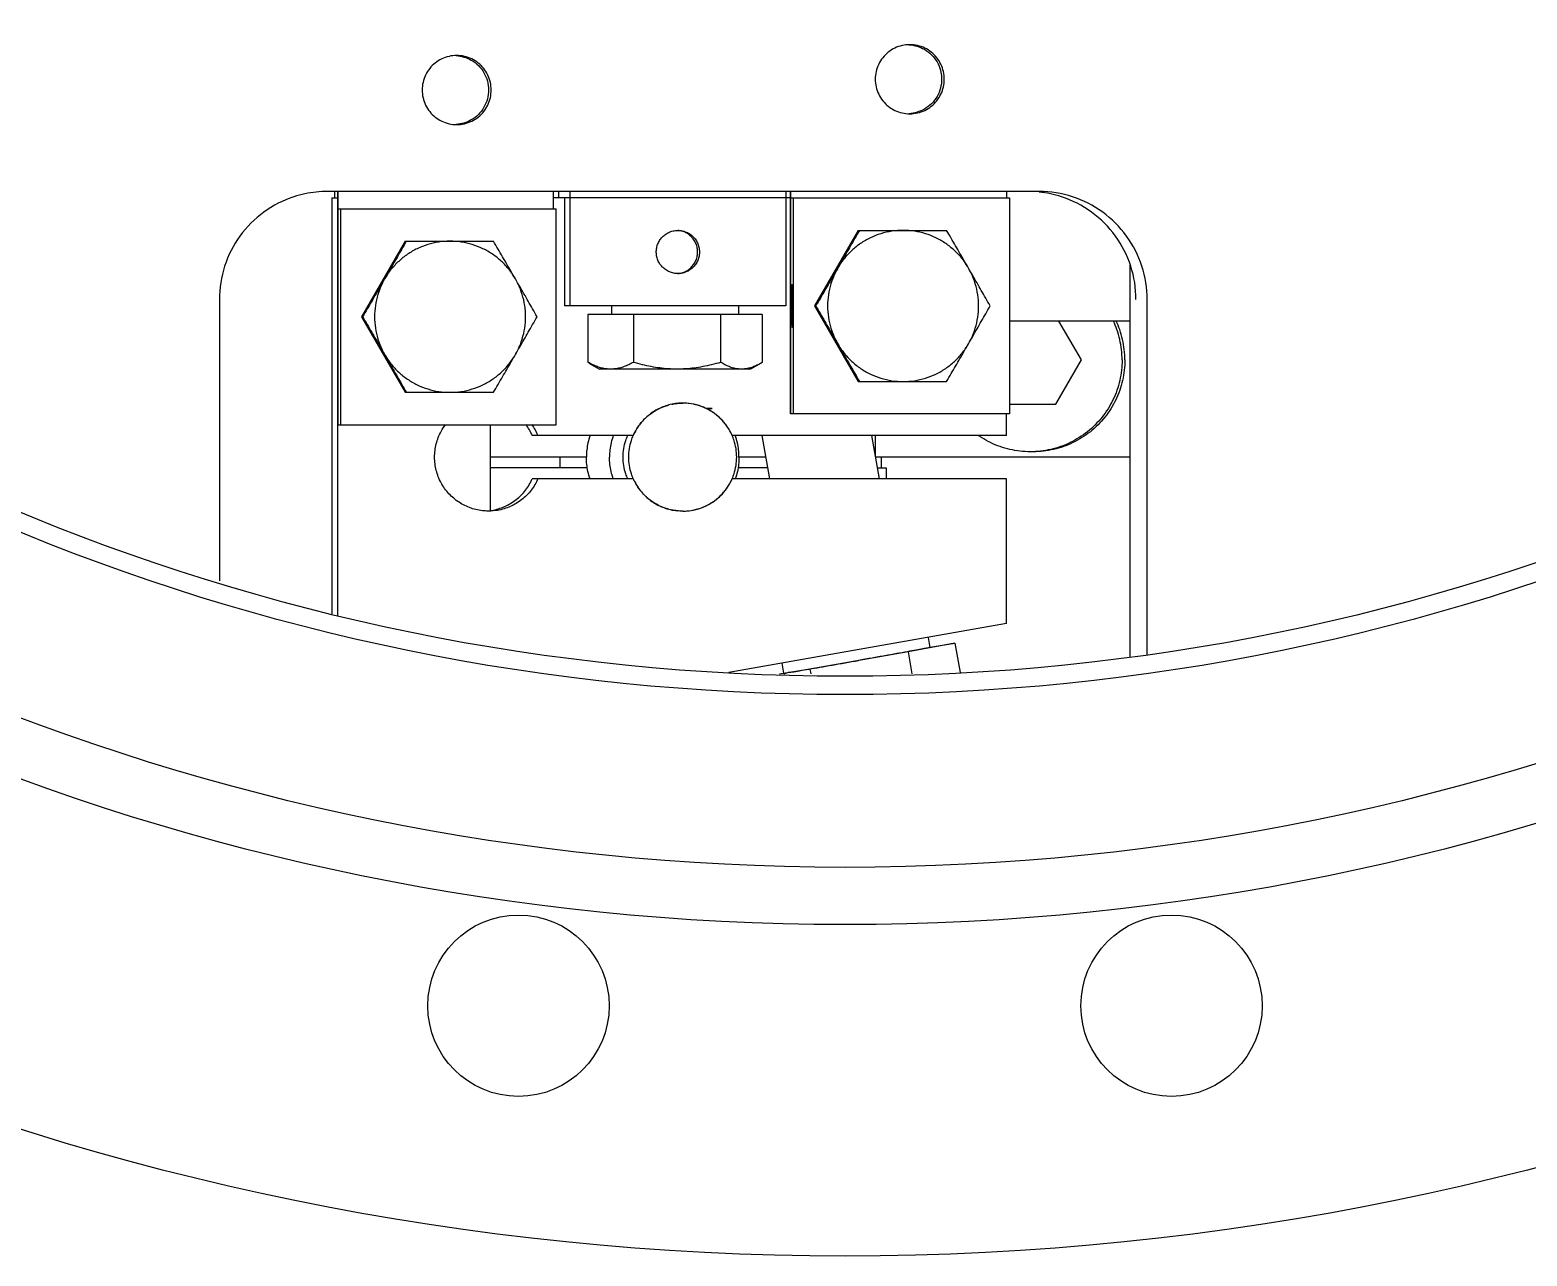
# Model space of a CAD drawing. Extents: x -50 to 48714, y -13211 to 6743.
# Drawn here: x 25973.2 to 26042.6, y -7934.1 to -7877.3 of the extents above; entities that cross this region are included whole.
import ezdxf

# ---------------------------------------------------------------- set-up
doc = ezdxf.new("R2010")
doc.units = 0
doc.header["$LTSCALE"] = 50
doc.layers.get('0').update_dxf_attribs({"linetype": 'CONTINUOUS'})

# ---------------------------------------------------------------- blocks, each defined once
blk = doc.blocks.new('SMAF_UE46_S')
for p, q in [((20, -117.7), (-12.989, -117.7)), ((-12.644, -118), (-12.644, -117.7)), ((-12.513, -117.7), (-12.513, -137.335)), ((-12.505, -117.7), (-12.505, -128.5)), ((-2.509, -118.5), (-2.509, -117.7)), ((-2.278, -117.7), (-2.278, -118)), ((-1.742, -117.7), (-1.742, -123)), ((8.255, -117.7), (8.255, -123)), ((8.48, -128), (8.48, -117.7)), ((8.488, -128), (8.488, -117.7)), ((18.484, -117.7), (18.484, -118)), ((-12.775, -118), (-12.513, -118)), ((-12.775, -118), (-12.775, -137.258)), ((-12.505, -118.5), (-2.378, -118.5)), ((-12.374, -118.5), (-12.374, -128.5)), ((8.48, -118), (-2.509, -118)), ((-2.378, -128.5), (-2.378, -118.5)), ((-2.003, -118), (-2.003, -123)), ((8.488, -118), (18.615, -118)), ((8.619, -128), (8.619, -118)), ((18.615, -118), (18.615, -128)), ((11.607, -119.5), (9.587, -123)), ((11.607, -119.5), (15.705, -119.5)), ((-9.386, -120), (-11.406, -123.5)), ((-9.386, -120), (-5.288, -120)), ((24.213, -139.228), (24.213, -121.106)), ((-17.987, -122.7), (-17.987, -135.728)), ((24.998, -139.153), (24.998, -122.7)), ((8.255, -123), (-2.003, -123)), ((7.166, -123.4), (-0.914, -123.4)), ((-0.914, -123.4), (-0.914, -125.612)), ((0.186, -123), (0.186, -123.4)), ((1.197, -123.4), (1.197, -125.612)), ((5.237, -123.4), (5.237, -125.612)), ((6.066, -123), (6.066, -123.4)), ((7.166, -123.4), (7.166, -125.612)), ((9.587, -123), (9.645, -123)), ((9.587, -123), (11.607, -126.5)), ((-11.406, -123.5), (-11.348, -123.5)), ((-11.406, -123.5), (-9.386, -127)), ((24.213, -123.7), (18.615, -123.7)), ((21.951, -125.5), (20.912, -123.7)), ((20.769, -127.547), (21.951, -125.5)), ((-0.862, -125.643), (-0.374, -125.925)), ((6.626, -125.925), (-0.374, -125.925)), ((7.114, -125.643), (6.626, -125.925)), ((7.166, -125.612), (7.11, -125.646)), ((11.607, -126.5), (15.705, -126.5)), ((-9.386, -127), (-5.288, -127)), ((18.615, -127.547), (20.769, -127.547)), ((18.615, -128), (8.48, -128)), ((18.476, -129), (18.476, -128)), ((-12.513, -128.5), (-2.378, -128.5)), ((-5.443, -128.5), (-5.443, -132.472)), ((1.191, -129), (-3.487, -129)), ((18.476, -129), (5.772, -129)), ((7.519, -131), (7.167, -129)), ((12.596, -131), (12.244, -129)), ((12.407, -129.929), (12.407, -129)), ((-0.983, -130), (-5.443, -130)), ((-2.218, -130), (-2.218, -130.5)), ((7.343, -130), (6.088, -130)), ((24.213, -130), (12.42, -130)), ((12.669, -130), (12.669, -130.5)), ((-0.927, -130.5), (-5.443, -130.5)), ((1.191, -131), (-3.487, -131)), ((18.476, -131), (5.772, -131)), ((7.431, -130.5), (6.032, -130.5)), ((12.508, -130.5), (12.907, -130.5)), ((12.907, -130.5), (12.907, -131)), ((18.476, -137.708), (18.476, -131)), ((18.476, -137.708), (5.617, -139.976)), ((16.088, -138.614), (13.919, -139.015)), ((14.846, -138.348), (14.929, -138.819)), ((14.927, -138.809), (16.088, -138.614)), ((16.088, -138.614), (16.329, -139.981)), ((13.919, -139.015), (9.372, -139.817)), ((13.919, -139.015), (14.099, -140.037)), ((7.971, -140.037), (8.152, -140.004)), ((9.372, -139.817), (8.065, -140.037)), ((8.07, -139.543), (8.153, -140.013)), ((9.372, -139.817), (9.411, -140.037))]:
    blk.add_line(p, q)
for centre, radius in [((11, -40.5), 126.5), ((11, -40.5), 111.15), ((11, -40.5), 108.5), ((11, -40.5), 100.5), ((11, -40.5), 99.65), ((-4.128, -155.408), 4.2), ((26.128, -155.408), 4.2)]:
    blk.add_circle(centre, radius)
for points, start_tangent, end_tangent in [([(14.002, -110.9), (13.308, -111.058), (12.751, -111.502), (12.442, -112.144), (12.442, -112.856), (12.751, -113.498), (13.308, -113.942), (14.002, -114.1)], (-1, 0), (1, 0)), ([(13.973, -110.905, 88.285), (14.678, -111.114, 88.266), (15.264, -111.7, 88.251), (15.478, -112.5, 88.246), (15.264, -113.3, 88.251), (14.678, -113.886, 88.266), (13.973, -114.095, 88.285)], (0.99687, -0.07463, -0.026104), (-0.99687, -0.07463, 0.026104)), ([(14.002, -114.1), (14.696, -113.942), (15.252, -113.498), (15.561, -112.856), (15.561, -112.144), (15.252, -111.502), (14.696, -111.058), (14.002, -110.9)], (1, 0), (-1, 0)), ([(-6.991, -111.4), (-7.685, -111.558), (-8.242, -112.002), (-8.551, -112.644), (-8.551, -113.356), (-8.242, -113.998), (-7.685, -114.442), (-6.991, -114.6)], (-1, 0), (1, 0)), ([(-7.02, -111.405, 88.835), (-6.314, -111.614, 88.816), (-5.729, -112.2, 88.801), (-5.515, -113, 88.795), (-5.729, -113.8, 88.801), (-6.314, -114.386, 88.816), (-7.02, -114.595, 88.835)], (0.99687, -0.07463, -0.026104), (-0.99687, -0.07463, 0.026104)), ([(-6.991, -114.6), (-6.297, -114.442), (-5.741, -113.998), (-5.432, -113.356), (-5.432, -112.644), (-5.741, -112.002), (-6.297, -111.558), (-6.991, -111.4)], (1, 0), (-1, 0)), ([(-13.498, -117.726), (-14.534, -117.945), (-15.927, -118.655), (-17.033, -119.761), (-17.743, -121.155), (-17.987, -122.7)], (-0.994759, -0.10225), (0, -1)), ([(-12.989, -117.7), (-13.498, -117.726)], (-1, 0), (-0.994759, -0.10225)), ([(24.482, -122.7), (24.238, -121.155), (23.528, -119.761), (22.422, -118.655), (21.028, -117.945), (19.992, -117.726)], (0, 1), (-0.994759, 0.10225)), ([(24.998, -122.7), (24.753, -121.155), (24.043, -119.761), (22.938, -118.655), (21.544, -117.945), (20, -117.7)], (0, 1), (-1, 0)), ([(2.491, -121.143), (2.374, -120.969), (2.296, -120.776), (2.259, -120.57), (2.267, -120.361), (2.317, -120.158), (2.409, -119.97), (2.537, -119.805), (2.698, -119.671), (2.882, -119.573), (3.083, -119.515), (3.218, -119.501)], (-0.642658, 0.766153), (0.999266, 0.038304)), ([(3.218, -119.501), (3.257, -119.5)], (0.999266, 0.038304), (1, -0.000067)), ([(3.94, -119.857), (3.815, -119.731), (3.668, -119.629), (3.508, -119.556), (3.343, -119.514), (3.256, -119.503)], (-0.638535, 0.769593), (-0.996906, 0.078599)), ([(4.022, -119.857), (4.139, -120.031), (4.217, -120.224), (4.254, -120.43), (4.246, -120.639), (4.196, -120.842), (4.104, -121.03), (3.976, -121.195), (3.816, -121.329), (3.631, -121.427), (3.43, -121.485), (3.256, -121.5)], (0.642658, -0.766153), (-1, 0.000067)), ([(3.256, -121.497), (3.386, -121.478), (3.584, -121.413), (3.761, -121.311), (3.908, -121.179), (4.029, -121.016), (4.116, -120.829), (4.162, -120.629), (4.168, -120.425), (4.131, -120.219), (4.052, -120.025), (3.94, -119.857)], (0.996937, 0.078214), (-0.638535, 0.769593)), ([(3.257, -119.5), (3.291, -119.501), (3.498, -119.53), (3.695, -119.601), (3.872, -119.712), (4.022, -119.857)], (1, -0.000067), (0.642658, -0.766153)), ([(11.665, -119.5), (11.458, -119.865), (11.256, -120.218), (11.058, -120.564), (10.861, -120.907), (10.663, -121.25)], (-0.49417, -0.869365), (-0.499871, -0.8661)), ([(13.693, -119.5), (13.172, -119.539), (12.662, -119.656), (12.175, -119.847), (11.722, -120.108), (11.314, -120.434), (10.958, -120.818), (10.663, -121.25)], (-1, 0), (-0.499871, -0.8661)), ([(16.723, -121.25), (16.429, -120.818), (16.073, -120.434), (15.665, -120.108), (15.212, -119.847), (14.725, -119.656), (14.215, -119.539), (13.693, -119.5)], (-0.499871, 0.8661), (-1, 0)), ([(16.723, -121.25), (16.525, -120.907), (16.326, -120.564), (16.125, -120.218), (15.919, -119.865), (15.705, -119.5)], (-0.499871, 0.8661), (-0.505508, 0.862822)), ([(-9.328, -120), (-9.535, -120.365), (-9.737, -120.718), (-9.935, -121.064), (-10.132, -121.407), (-10.329, -121.75)], (-0.49417, -0.869365), (-0.499871, -0.8661)), ([(-7.299, -120), (-7.821, -120.039), (-8.331, -120.156), (-8.818, -120.347), (-9.27, -120.608), (-9.679, -120.934), (-10.035, -121.318), (-10.329, -121.75)], (-1, 0), (-0.499871, -0.8661)), ([(-4.269, -121.75), (-4.564, -121.318), (-4.919, -120.934), (-5.328, -120.608), (-5.781, -120.347), (-6.268, -120.156), (-6.778, -120.039), (-7.299, -120)], (-0.499871, 0.8661), (-1, 0)), ([(-4.269, -121.75), (-4.468, -121.407), (-4.667, -121.064), (-4.868, -120.718), (-5.074, -120.365), (-5.288, -120)], (-0.499871, 0.8661), (-0.505508, 0.862822)), ([(3.205, -121.499), (3.015, -121.47), (2.818, -121.399), (2.641, -121.288), (2.491, -121.143)], (-0.998686, 0.051254), (-0.642658, 0.766153)), ([(10.663, -121.25), (10.465, -121.593), (10.266, -121.936), (10.065, -122.282), (9.859, -122.635), (9.645, -123)], (-0.499871, -0.8661), (-0.505508, -0.862822)), ([(10.663, -121.25), (10.436, -121.721), (10.282, -122.221), (10.204, -122.738), (10.204, -123.262), (10.282, -123.779), (10.436, -124.279), (10.663, -124.75)], (-0.499871, -0.8661), (0.499871, -0.8661)), ([(16.723, -124.75), (16.95, -124.279), (17.104, -123.779), (17.182, -123.262), (17.182, -122.738), (17.104, -122.221), (16.95, -121.721), (16.723, -121.25)], (0.499871, 0.8661), (-0.499871, 0.8661)), ([(17.725, -123), (17.518, -122.635), (17.316, -122.282), (17.118, -121.936), (16.921, -121.593), (16.723, -121.25)], (-0.49417, 0.869365), (-0.499871, 0.8661)), ([(-10.329, -121.75), (-10.528, -122.093), (-10.727, -122.436), (-10.928, -122.782), (-11.134, -123.135), (-11.348, -123.5)], (-0.499871, -0.8661), (-0.505508, -0.862822)), ([(-10.329, -121.75), (-10.556, -122.221), (-10.71, -122.721), (-10.788, -123.238), (-10.788, -123.762), (-10.71, -124.279), (-10.556, -124.779), (-10.329, -125.25)], (-0.499871, -0.8661), (0.499871, -0.8661)), ([(-4.269, -125.25), (-4.042, -124.779), (-3.888, -124.279), (-3.81, -123.762), (-3.81, -123.238), (-3.888, -122.721), (-4.042, -122.221), (-4.269, -121.75)], (0.499871, 0.8661), (-0.499871, 0.8661)), ([(-3.268, -123.5), (-3.475, -123.135), (-3.677, -122.782), (-3.875, -122.436), (-4.072, -122.093), (-4.269, -121.75)], (-0.49417, 0.869365), (-0.499871, 0.8661)), ([(3.256, -121.5), (3.222, -121.499), (3.205, -121.499)], (-1, 0.000067), (-0.998686, 0.051254)), ([(8.554, -122.002), (8.544, -122.06), (8.539, -122.152), (8.535, -122.281), (8.531, -122.441), (8.529, -122.625), (8.527, -122.826), (8.527, -123.035), (8.528, -123.242), (8.53, -123.438), (8.532, -123.616), (8.536, -123.766)], (-0.909088, -0.416604), (0.031181, -0.999514)), ([(8.57, -122.234), (8.565, -122.117), (8.56, -122.039), (8.555, -122.002), (8.554, -122.002)], (-0.031181, 0.999514), (-0.909088, -0.416604)), ([(8.552, -123.998), (8.562, -123.94), (8.567, -123.848), (8.571, -123.719), (8.575, -123.559), (8.577, -123.375), (8.579, -123.174), (8.579, -122.965), (8.579, -122.758), (8.577, -122.562), (8.574, -122.384), (8.57, -122.234)], (0.909088, 0.416604), (-0.031181, 0.999514)), ([(9.645, -123), (9.859, -123.365), (10.065, -123.718), (10.266, -124.064), (10.465, -124.407), (10.663, -124.75)], (0.505508, -0.862822), (0.499871, -0.8661)), ([(16.723, -124.75), (16.921, -124.407), (17.118, -124.064), (17.316, -123.718), (17.518, -123.365), (17.725, -123)], (0.499871, 0.8661), (0.49417, 0.869365)), ([(-11.348, -123.5), (-11.134, -123.865), (-10.928, -124.218), (-10.727, -124.564), (-10.528, -124.907), (-10.329, -125.25)], (0.505508, -0.862822), (0.499871, -0.8661)), ([(-4.269, -125.25), (-4.072, -124.907), (-3.875, -124.564), (-3.677, -124.218), (-3.475, -123.865), (-3.268, -123.5)], (0.499871, 0.8661), (0.49417, 0.869365)), ([(8.536, -123.766), (8.541, -123.883), (8.546, -123.961), (8.551, -123.998), (8.552, -123.998)], (0.031181, -0.999514), (0.909088, 0.416604)), ([(23.836, -125.5), (23.809, -125.024), (23.729, -124.554), (23.598, -124.096), (23.436, -123.699)], (0, 1), (-0.423643, 0.905829)), ([(23.967, -125.5), (23.94, -125.024), (23.86, -124.554), (23.728, -124.096), (23.566, -123.699)], (0, 1), (-0.423643, 0.905829)), ([(10.663, -124.75), (10.861, -125.093), (11.058, -125.436), (11.256, -125.782), (11.458, -126.135), (11.665, -126.5)], (0.499871, -0.8661), (0.49417, -0.869365)), ([(10.663, -124.75), (10.958, -125.182), (11.314, -125.566), (11.722, -125.892), (12.175, -126.153), (12.662, -126.344), (13.172, -126.461), (13.693, -126.5)], (0.499871, -0.8661), (1, 0)), ([(13.693, -126.5), (14.215, -126.461), (14.725, -126.344), (15.212, -126.153), (15.665, -125.892), (16.073, -125.566), (16.429, -125.182), (16.723, -124.75)], (1, 0), (0.499871, 0.8661)), ([(15.705, -126.5), (15.919, -126.135), (16.125, -125.782), (16.326, -125.436), (16.525, -125.093), (16.723, -124.75)], (0.505508, 0.862822), (0.499871, 0.8661)), ([(-10.329, -125.25), (-10.132, -125.593), (-9.935, -125.936), (-9.737, -126.282), (-9.535, -126.635), (-9.328, -127)], (0.499871, -0.8661), (0.49417, -0.869365)), ([(-10.329, -125.25), (-10.035, -125.682), (-9.679, -126.066), (-9.27, -126.392), (-8.818, -126.653), (-8.331, -126.844), (-7.821, -126.961), (-7.299, -127)], (0.499871, -0.8661), (1, 0)), ([(-7.299, -127), (-6.778, -126.961), (-6.268, -126.844), (-5.781, -126.653), (-5.328, -126.392), (-4.919, -126.066), (-4.564, -125.682), (-4.269, -125.25)], (1, 0), (0.499871, 0.8661)), ([(-5.288, -127), (-5.074, -126.635), (-4.868, -126.282), (-4.667, -125.936), (-4.468, -125.593), (-4.269, -125.25)], (0.505508, 0.862822), (0.499871, 0.8661)), ([(23.836, -125.5), (23.809, -125.976), (23.729, -126.446), (23.598, -126.904), (23.415, -127.344), (23.185, -127.761), (22.909, -128.15), (22.592, -128.505), (22.236, -128.823), (21.848, -129.099), (21.431, -129.329), (20.991, -129.512), (20.533, -129.643), (20.063, -129.723), (19.587, -129.75)], (0, -1), (-1, 0)), ([(23.967, -125.5), (23.94, -125.976), (23.86, -126.446), (23.728, -126.904), (23.546, -127.344), (23.316, -127.761), (23.04, -128.15), (22.722, -128.505), (22.367, -128.823), (21.979, -129.099), (21.562, -129.329), (21.121, -129.512), (20.664, -129.643), (20.194, -129.723), (19.718, -129.75)], (0, -1), (-1, 0)), ([(0.141, -125.925), (-0.065, -125.912), (-0.273, -125.874), (-0.481, -125.811), (-0.694, -125.724), (-0.914, -125.612)], (-1, 0), (-0.875294, 0.483591)), ([(1.197, -125.612), (0.977, -125.724), (0.764, -125.811), (0.556, -125.874), (0.348, -125.912), (0.141, -125.925)], (-0.875294, -0.483591), (-1, 0)), ([(3.217, -125.925), (2.82, -125.912), (2.42, -125.873), (2.02, -125.81), (1.614, -125.723), (1.197, -125.612)], (-1, 0), (-0.960744, 0.277438)), ([(5.237, -125.612), (4.817, -125.724), (4.41, -125.811), (4.011, -125.874), (3.612, -125.912), (3.217, -125.925)], (-0.960744, -0.277438), (-1, 0)), ([(6.202, -125.925), (6.013, -125.912), (5.823, -125.874), (5.633, -125.811), (5.438, -125.724), (5.237, -125.612)], (-1, 0), (-0.855605, 0.51763)), ([(7.11, -125.646), (6.965, -125.724), (6.77, -125.811), (6.58, -125.874), (6.39, -125.912), (6.202, -125.925)], (-0.865755, -0.500469), (-1, 0)), ([(3.222, -127.514), (2.907, -127.567), (2.364, -127.764), (1.88, -128.081), (1.482, -128.5), (1.191, -129)], (-0.994567, -0.104097), (-0.399885, -0.916565)), ([(2.392, -127.75), (2.709, -127.622), (2.841, -127.584)], (0.899872, 0.436154), (0.966568, 0.256409)), ([(2.97, -127.553), (3.091, -127.531), (3.221, -127.514)], (0.978801, 0.204815), (0.994538, 0.104379)), ([(3.221, -127.514), (3.482, -127.5)], (0.994538, 0.104379), (1, 0)), ([(3.449, -127.5), (3.222, -127.514)], (-0.999916, -0.012983), (-0.994567, -0.104097)), ([(3.482, -127.5), (3.449, -127.5)], (-1, 0), (-0.999916, -0.012983)), ([(3.993, -127.553), (3.482, -127.5)], (-0.978821, 0.204719), (-1, 0)), ([(5.771, -128.997), (5.708, -128.865), (5.503, -128.531), (5.249, -128.232), (4.95, -127.977), (4.616, -127.772), (4.254, -127.622), (3.872, -127.531), (3.482, -127.5)], (-0.401022, 0.916068), (-1, 0)), ([(4.122, -127.584), (4.056, -127.567), (3.993, -127.553)], (-0.966548, 0.256484), (-0.978821, 0.204719)), ([(4.571, -127.75), (4.122, -127.584)], (-0.899866, 0.436166), (-0.966548, 0.256484)), ([(1.513, -128.46), (1.714, -128.232), (1.825, -128.128)], (0.615911, 0.787816), (0.748827, 0.662765)), ([(1.825, -128.128), (1.926, -128.043)], (0.748827, 0.662765), (0.782542, 0.622598)), ([(1.926, -128.043), (2.013, -127.977), (2.347, -127.772), (2.357, -127.767)], (0.782542, 0.622598), (0.893, 0.450058)), ([(2.357, -127.767), (2.392, -127.75)], (0.893, 0.450058), (0.899872, 0.436154)), ([(4.606, -127.767), (4.599, -127.764), (4.571, -127.75)], (-0.892973, 0.450111), (-0.899866, 0.436166)), ([(4.851, -127.755, 68.269), (4.848, -127.755, 68.332), (4.847, -127.755, 68.363), (4.846, -127.755, 68.379), (4.846, -127.755, 68.395), (4.845, -127.755, 68.41), (4.844, -127.755, 68.426), (4.844, -127.755, 68.43), (4.844, -127.755, 68.434), (4.844, -127.755, 68.436), (4.844, -127.755, 68.438), (4.843, -127.755, 68.442), (4.842, -127.755, 68.45), (4.841, -127.755, 68.458), (4.839, -127.755, 68.474), (4.837, -127.755, 68.491), (4.833, -127.755, 68.523), (4.829, -127.755, 68.556), (4.826, -127.755, 68.572), (4.824, -127.755, 68.588), (4.823, -127.755, 68.596), (4.822, -127.755, 68.604), (4.822, -127.755, 68.608), (4.821, -127.755, 68.61), (4.821, -127.755, 68.612), (4.82, -127.755, 68.616), (4.819, -127.755, 68.62), (4.816, -127.755, 68.636), (4.812, -127.755, 68.652), (4.809, -127.755, 68.668), (4.805, -127.755, 68.684), (4.798, -127.755, 68.716), (4.795, -127.755, 68.732), (4.791, -127.755, 68.748), (4.79, -127.755, 68.756), (4.788, -127.755, 68.764), (4.786, -127.755, 68.772), (4.785, -127.755, 68.776), (4.784, -127.755, 68.78), (4.783, -127.755, 68.784), (4.782, -127.755, 68.788), (4.78, -127.755, 68.796), (4.777, -127.755, 68.804), (4.775, -127.755, 68.811), (4.77, -127.755, 68.827), (4.765, -127.755, 68.843), (4.755, -127.755, 68.874), (4.75, -127.755, 68.889), (4.746, -127.755, 68.905), (4.741, -127.755, 68.921), (4.736, -127.755, 68.936), (4.735, -127.755, 68.94), (4.733, -127.755, 68.944), (4.733, -127.755, 68.946), (4.732, -127.755, 68.948), (4.731, -127.755, 68.952), (4.727, -127.755, 68.959), (4.724, -127.755, 68.967), (4.718, -127.755, 68.982), (4.712, -127.755, 68.997), (4.699, -127.755, 69.027), (4.687, -127.755, 69.058), (4.681, -127.755, 69.073), (4.675, -127.755, 69.088), (4.672, -127.755, 69.096), (4.668, -127.755, 69.103), (4.667, -127.755, 69.107), (4.666, -127.755, 69.109), (4.665, -127.755, 69.111), (4.663, -127.755, 69.114), (4.661, -127.755, 69.118), (4.653, -127.755, 69.133), (4.646, -127.755, 69.148), (4.638, -127.755, 69.163), (4.63, -127.755, 69.178), (4.614, -127.755, 69.208), (4.583, -127.755, 69.269)], (-0.041876, 0, 0.999123), (-0.460044, 0, 0.887896)), ([(4.588, -127.755, 67.278), (4.615, -127.755, 67.331), (4.629, -127.755, 67.358), (4.636, -127.755, 67.371), (4.643, -127.755, 67.384), (4.65, -127.755, 67.398), (4.657, -127.755, 67.411), (4.659, -127.755, 67.415), (4.66, -127.755, 67.418), (4.661, -127.755, 67.42), (4.662, -127.755, 67.421), (4.664, -127.755, 67.425), (4.667, -127.755, 67.432), (4.67, -127.755, 67.439), (4.676, -127.755, 67.454), (4.682, -127.755, 67.468), (4.694, -127.755, 67.497), (4.706, -127.755, 67.526), (4.712, -127.755, 67.541), (4.718, -127.755, 67.555), (4.721, -127.755, 67.563), (4.724, -127.755, 67.57), (4.726, -127.755, 67.573), (4.727, -127.755, 67.575), (4.727, -127.755, 67.577), (4.728, -127.755, 67.581), (4.729, -127.755, 67.584), (4.734, -127.755, 67.598), (4.739, -127.755, 67.613), (4.743, -127.755, 67.627), (4.748, -127.755, 67.641), (4.757, -127.755, 67.67), (4.762, -127.755, 67.684), (4.767, -127.755, 67.699), (4.769, -127.755, 67.706), (4.771, -127.755, 67.713), (4.774, -127.755, 67.72), (4.775, -127.755, 67.724), (4.776, -127.755, 67.727), (4.777, -127.755, 67.731), (4.778, -127.755, 67.735), (4.78, -127.755, 67.743), (4.781, -127.755, 67.75), (4.783, -127.755, 67.758), (4.787, -127.755, 67.773), (4.79, -127.755, 67.788), (4.798, -127.755, 67.819), (4.801, -127.755, 67.834), (4.805, -127.755, 67.849), (4.809, -127.755, 67.865), (4.812, -127.755, 67.88), (4.813, -127.755, 67.884), (4.814, -127.755, 67.888), (4.814, -127.755, 67.89), (4.815, -127.755, 67.891), (4.815, -127.755, 67.895), (4.816, -127.755, 67.903), (4.818, -127.755, 67.91), (4.82, -127.755, 67.925), (4.822, -127.755, 67.94), (4.827, -127.755, 67.97), (4.831, -127.755, 67.999), (4.833, -127.755, 68.014), (4.836, -127.755, 68.029), (4.837, -127.755, 68.037), (4.838, -127.755, 68.044), (4.838, -127.755, 68.048), (4.839, -127.755, 68.05), (4.839, -127.755, 68.052), (4.839, -127.755, 68.055), (4.839, -127.755, 68.059), (4.84, -127.755, 68.075), (4.842, -127.755, 68.091), (4.843, -127.755, 68.107), (4.844, -127.755, 68.122), (4.846, -127.755, 68.154), (4.85, -127.755, 68.217)], (0.460566, 0, 0.887625), (0.068221, 0, 0.99767)), ([(5.037, -128.043), (4.606, -127.767)], (-0.782641, 0.622473), (-0.892973, 0.450111)), ([(5.138, -128.128), (5.083, -128.081), (5.037, -128.043)], (-0.748813, 0.662782), (-0.782641, 0.622473)), ([(5.45, -128.46), (5.138, -128.128)], (-0.61585, 0.787864), (-0.748813, 0.662782)), ([(-5.516, -132.5), (-5.719, -132.492), (-6.325, -132.365), (-6.881, -132.094), (-7.353, -131.694), (-7.713, -131.191), (-7.938, -130.614), (-8.015, -130), (-7.938, -129.386), (-7.713, -128.809), (-7.506, -128.489)], (-1, 0.000091), (0.604212, 0.796823)), ([(-3.487, -129), (-3.78, -128.497)], (-0.399885, 0.916565), (-0.600723, 0.799457)), ([(-3.518, -128.497), (-3.225, -129)], (0.600723, -0.799457), (0.399885, -0.916565)), ([(-0.81, -128.994), (-0.908, -129.332), (-0.983, -130)], (-0.335344, -0.942096), (0, -1)), ([(0.264, -128.994), (0.165, -129.332), (0.09, -130)], (-0.335344, -0.942096), (0, -1)), ([(0.931, -131.003), (0.843, -130.773), (0.751, -130.391), (0.721, -130), (0.751, -129.609), (0.843, -129.227), (0.931, -128.997)], (-0.401022, 0.916068), (0.401022, 0.916068)), ([(1.191, -131), (1.105, -130.773), (1.013, -130.391), (0.982, -130), (1.013, -129.609), (1.105, -129.227), (1.191, -129)], (-0.399918, 0.916551), (0.399918, 0.916551)), ([(1.191, -129), (1.213, -128.951)], (0.399918, 0.916551), (0.419495, 0.907758)), ([(1.213, -128.951), (1.255, -128.865), (1.46, -128.531), (1.473, -128.512)], (0.419495, 0.907758), (0.595013, 0.803716)), ([(1.473, -128.512), (1.513, -128.46)], (0.595013, 0.803716), (0.615911, 0.787816)), ([(5.49, -128.512), (5.481, -128.5), (5.45, -128.46)], (-0.594868, 0.803824), (-0.61585, 0.787864)), ([(5.75, -128.951), (5.49, -128.512)], (-0.419655, 0.907683), (-0.594868, 0.803824)), ([(5.772, -129), (5.75, -128.951)], (-0.399885, 0.916565), (-0.419655, 0.907683)), ([(5.772, -129), (5.771, -128.997)], (-0.399918, 0.916551), (-0.401022, 0.916068)), ([(5.772, -131), (5.858, -130.773), (5.95, -130.391), (5.981, -130), (5.95, -129.609), (5.858, -129.227), (5.772, -129)], (0.399918, 0.916551), (-0.399918, 0.916551)), ([(6.088, -130), (6.013, -129.332), (5.914, -128.994)], (0, 1), (-0.335344, 0.942096)), ([(19.587, -129.75), (19.112, -129.723), (18.642, -129.643), (18.184, -129.512), (17.744, -129.329), (17.327, -129.099), (17.185, -129.005)], (-1, 0), (-0.824626, 0.565678)), ([(-0.81, -131.006), (-0.908, -130.668), (-0.983, -130)], (-0.335344, 0.942096), (0, 1)), ([(0.264, -131.006), (0.165, -130.668), (0.09, -130)], (-0.335344, 0.942096), (0, 1)), ([(6.088, -130), (6.013, -130.668), (5.914, -131.006)], (0, -1), (-0.335344, -0.942096)), ([(-5.517, -132.486), (-5.363, -132.465), (-4.77, -132.288), (-4.239, -131.97), (-3.802, -131.532), (-3.487, -131)], (0.994568, 0.104086), (0.399885, 0.916565)), ([(-3.225, -131), (-3.541, -131.532), (-3.977, -131.97), (-4.508, -132.288), (-5.101, -132.465), (-5.516, -132.5)], (-0.399885, -0.916565), (-1, 0.000091)), ([(1.191, -131), (1.482, -131.5), (1.88, -131.919), (2.364, -132.236), (2.907, -132.433), (3.222, -132.486)], (0.399885, -0.916565), (0.994567, -0.104097)), ([(1.213, -131.049), (1.191, -131)], (-0.419495, 0.907758), (-0.399918, 0.916551)), ([(1.473, -131.488), (1.46, -131.469), (1.255, -131.135), (1.213, -131.049)], (-0.595013, 0.803716), (-0.419495, 0.907758)), ([(3.482, -132.5), (3.872, -132.469), (4.254, -132.378), (4.616, -132.228), (4.95, -132.023), (5.249, -131.768), (5.503, -131.469), (5.708, -131.135), (5.771, -131.003)], (1, 0), (0.401022, 0.916068)), ([(5.49, -131.488), (5.75, -131.049)], (0.594868, 0.803824), (0.419655, 0.907683)), ([(5.75, -131.049), (5.772, -131)], (0.419655, 0.907683), (0.399885, 0.916565)), ([(5.771, -131.003), (5.772, -131)], (0.401022, 0.916068), (0.399918, 0.916551)), ([(1.513, -131.54), (1.473, -131.488)], (-0.615911, 0.787816), (-0.595013, 0.803716)), ([(1.825, -131.872), (1.714, -131.768), (1.513, -131.54)], (-0.748827, 0.662765), (-0.615911, 0.787816)), ([(5.138, -131.872), (5.45, -131.54)], (0.748813, 0.662782), (0.61585, 0.787864)), ([(5.45, -131.54), (5.481, -131.5), (5.49, -131.488)], (0.61585, 0.787864), (0.594868, 0.803824)), ([(1.926, -131.957), (1.825, -131.872)], (-0.782542, 0.622598), (-0.748827, 0.662765)), ([(2.357, -132.233), (2.347, -132.228), (2.013, -132.023), (1.926, -131.957)], (-0.893, 0.450058), (-0.782542, 0.622598)), ([(2.392, -132.25), (2.357, -132.233)], (-0.899872, 0.436154), (-0.893, 0.450058)), ([(2.841, -132.416), (2.709, -132.378), (2.392, -132.25)], (-0.966568, 0.256409), (-0.899872, 0.436154)), ([(3.221, -132.486), (3.091, -132.469), (2.97, -132.447)], (-0.994538, 0.104379), (-0.978801, 0.204815)), ([(3.482, -132.5), (3.993, -132.447)], (1, 0), (0.978821, 0.204719)), ([(3.993, -132.447), (4.056, -132.433), (4.122, -132.416)], (0.978821, 0.204719), (0.966548, 0.256484)), ([(4.122, -132.416), (4.571, -132.25)], (0.966548, 0.256484), (0.899866, 0.436166)), ([(4.571, -132.25), (4.599, -132.236), (4.606, -132.233)], (0.899866, 0.436166), (0.892973, 0.450111)), ([(4.606, -132.233), (5.037, -131.957)], (0.892973, 0.450111), (0.782641, 0.622473)), ([(5.037, -131.957), (5.083, -131.919), (5.138, -131.872)], (0.782641, 0.622473), (0.748813, 0.662782)), ([(3.482, -132.5), (3.221, -132.486)], (-1, 0), (-0.994538, 0.104379)), ([(8.16, -140.011), (8.308, -139.99), (8.55, -139.95), (8.893, -139.892), (9.326, -139.818), (9.835, -139.73), (10.402, -139.631), (11.007, -139.525), (11.631, -139.416)], (0.281775, -0.95948), (0.984798, 0.173706)), ([(14.906, -138.82), (14.905, -138.821), (14.823, -138.841), (14.613, -138.881), (14.298, -138.939), (13.889, -139.013), (13.4, -139.101), (12.848, -139.2), (12.252, -139.306), (11.631, -139.416)], (0.078974, -0.996877), (-0.984798, -0.173706))]:
    blk.add_spline(points, degree=3, dxfattribs=dict(start_tangent=start_tangent, end_tangent=end_tangent))

msp = doc.modelspace()

# ---------------------------------------------------------------- block references
msp.add_blockref('SMAF_UE46_S', (26000, -7767.092))

doc.saveas('drawing.dxf')
